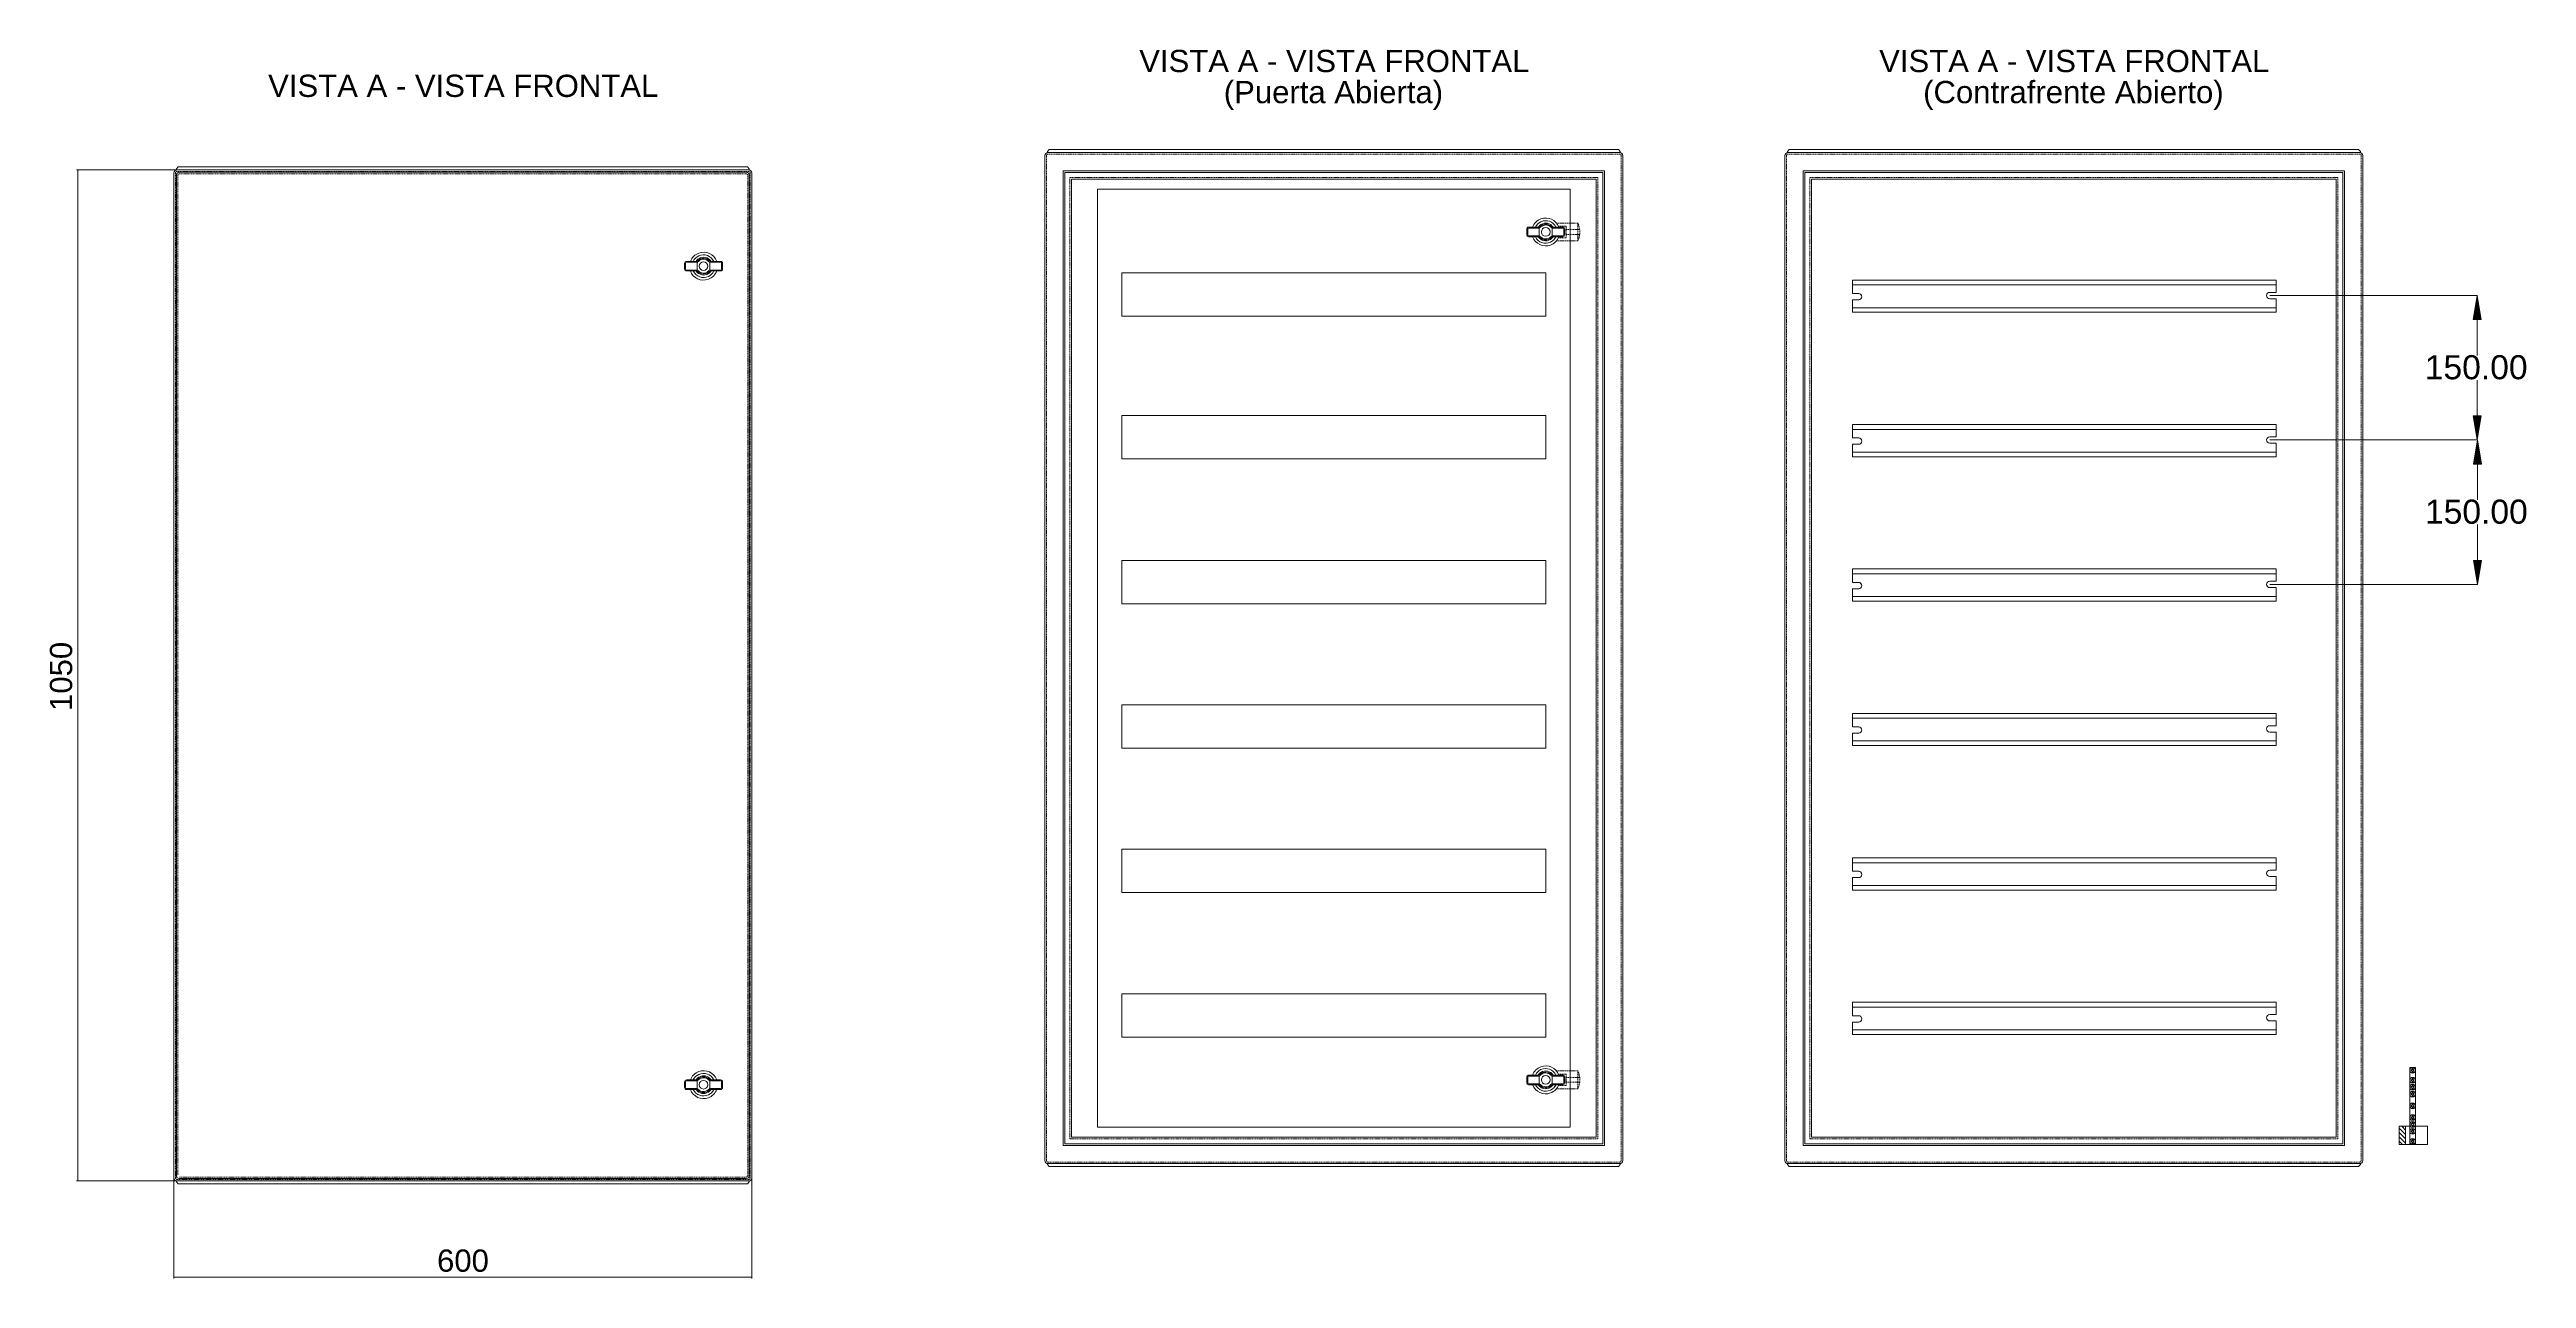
# Model space of a CAD drawing. Header units: millimetres. Extents: x -947 to 1625, y -442 to 834.
import ezdxf

# ---------------------------------------------------------------- set-up
doc = ezdxf.new("R2010")
doc.units = ezdxf.units.MM
doc.header["$MEASUREMENT"] = 0
for name, pattern in [('AI-Linetype-0', [1.78125, 1.1875, -0.59375]), ('AI-Linetype-1', [1.78125, 1.1875, -0.59375]), ('AI-Linetype-10', [1.78125, 1.1875, -0.59375]), ('AI-Linetype-11', [1.78125, 1.1875, -0.59375]), ('AI-Linetype-12', [1.78125, 1.1875, -0.59375]), ('AI-Linetype-13', [1.78125, 1.1875, -0.59375]), ('AI-Linetype-14', [1.78125, 1.1875, -0.59375]), ('AI-Linetype-15', [1.78125, 1.1875, -0.59375]), ('AI-Linetype-16', [1.78125, 1.1875, -0.59375]), ('AI-Linetype-17', [1.78125, 1.1875, -0.59375]), ('AI-Linetype-18', [1.78125, 1.1875, -0.59375]), ('AI-Linetype-19', [1.78125, 1.1875, -0.59375]), ('AI-Linetype-2', [1.78125, 1.1875, -0.59375]), ('AI-Linetype-20', [1.78125, 1.1875, -0.59375]), ('AI-Linetype-21', [1.78125, 1.1875, -0.59375]), ('AI-Linetype-22', [1.78125, 1.1875, -0.59375]), ('AI-Linetype-23', [1.78125, 1.1875, -0.59375]), ('AI-Linetype-24', [1.78125, 1.1875, -0.59375]), ('AI-Linetype-25', [1.78125, 1.1875, -0.59375]), ('AI-Linetype-26', [1.78125, 1.1875, -0.59375]), ('AI-Linetype-27', [1.78125, 1.1875, -0.59375]), ('AI-Linetype-28', [1.78125, 1.1875, -0.59375]), ('AI-Linetype-29', [1.78125, 1.1875, -0.59375]), ('AI-Linetype-3', [1.78125, 1.1875, -0.59375]), ('AI-Linetype-30', [1.78125, 1.1875, -0.59375]), ('AI-Linetype-31', [1.78125, 1.1875, -0.59375]), ('AI-Linetype-32', [1.78125, 1.1875, -0.59375]), ('AI-Linetype-33', [1.78125, 1.1875, -0.59375]), ('AI-Linetype-34', [1.78125, 1.1875, -0.59375]), ('AI-Linetype-35', [1.78125, 1.1875, -0.59375]), ('AI-Linetype-36', [1.78125, 1.1875, -0.59375]), ('AI-Linetype-37', [1.78125, 1.1875, -0.59375]), ('AI-Linetype-38', [1.78125, 1.1875, -0.59375]), ('AI-Linetype-39', [1.78125, 1.1875, -0.59375]), ('AI-Linetype-4', [1.78125, 1.1875, -0.59375]), ('AI-Linetype-40', [1.78125, 1.1875, -0.59375]), ('AI-Linetype-41', [1.78125, 1.1875, -0.59375]), ('AI-Linetype-42', [1.78125, 1.1875, -0.59375]), ('AI-Linetype-43', [1.78125, 1.1875, -0.59375]), ('AI-Linetype-44', [1.78125, 1.1875, -0.59375]), ('AI-Linetype-5', [1.78125, 1.1875, -0.59375]), ('AI-Linetype-6', [1.78125, 1.1875, -0.59375]), ('AI-Linetype-7', [1.78125, 1.1875, -0.59375]), ('AI-Linetype-8', [1.78125, 1.1875, -0.59375]), ('AI-Linetype-9', [1.78125, 1.1875, -0.59375])]:
    doc.linetypes.add(name, pattern=pattern)
doc.layers.get('0').update_dxf_attribs({"lineweight": 0})
doc.layers.add('PDF15_Geometry', color=7, linetype='Continuous', lineweight=0)

# ---------------------------------------------------------------- blocks, each defined once
blk = doc.blocks.new('Block_0')
at = {"char_height": 0.2, "attachment_point": 7}
for s, insert in [('\\C7;\\FArial|b0|i0|c1;\\H23.100000;\\W1.000000;VISTA A - VISTA FRONTAL', (184.2, 810.3)), ('\\C7;\\FArial|b0|i0|c1;\\H23.100000;\\W1.000000;(Puerta Abierta)', (272, 771.4))]:
    blk.add_mtext(s, dxfattribs=dict(at, insert=insert))
blk = doc.blocks.new('Block_1')
at = {"color": 7, "lineweight": 0}
for p, q in [((-818.2, -338.3), (-818.2, -442.1)), ((-218.2, -338.3), (-218.2, -442.1)), ((-818.2, -440.9), (-218.2, -440.9))]:
    blk.add_line(p, q, dxfattribs=at)
at = {"insert": (-545, -435.5), "char_height": 0.2, "attachment_point": 7}
blk.add_mtext('\\C7;\\FArial|b0|i0|c1;\\H23.100000;\\W1.000000;600', dxfattribs=at)
blk = doc.blocks.new('Block_2')
at = {"color": 7, "lineweight": 0}
for p, q in [((-815.7, 709.1), (-919.5, 709.1)), ((-918.2, 709.1), (-918.2, -340.9)), ((-816.4, -340.9), (-919.5, -340.9))]:
    blk.add_line(p, q, dxfattribs=at)
at = {"insert": (-923.6, 147.2), "char_height": 0.2, "attachment_point": 7, "rotation": 90}
blk.add_mtext('\\C7;\\FArial|b0|i0|c1;\\H23.100000;\\W1.000000;1050', dxfattribs=at)
blk = doc.blocks.new('Block_3')
at = {"char_height": 0.2, "attachment_point": 7}
for s, insert in [('\\C7;\\FArial|b0|i0|c1;\\H23.100000;\\W1.000000;VISTA A - VISTA FRONTAL', (952.6, 810.3)), ('\\C7;\\FArial|b0|i0|c1;\\H23.100000;\\W1.000000;(Contrafrente Abierto)', (998.3, 771.4))]:
    blk.add_mtext(s, dxfattribs=dict(at, insert=insert))
blk = doc.blocks.new('Block_4')
blk.add_lwpolyline([(1499.3, -302.9), (1499.3, -284), (1492.7, -284), (1492.7, -302.9)], close=True)
at = {"color": 7, "lineweight": 0}
for points in [[(1499.3, -292.5), (1499.3, -292.5), (1492.7, -285.9), (1492.7, -285.9)], [(1499.3, -297), (1499.3, -297), (1492.7, -290.4), (1492.7, -290.4)], [(1499.3, -301.5), (1499.3, -301.5), (1492.7, -294.9), (1492.7, -294.9)], [(1496.2, -302.9), (1496.2, -302.9), (1492.7, -299.4), (1492.7, -299.4)], [(1499.3, -288), (1499.3, -288), (1495.3, -284), (1495.3, -284)]]:
    blk.add_open_spline(points, degree=3, dxfattribs=at)
blk = doc.blocks.new('Block_5')
at = {"transparency": 33554687}
h = blk.add_hatch(color=7, dxfattribs=at)
h.dxf.hatch_style = 2
h.paths.add_polyline_path([(1569.5, 553.6), (1577.8, 553.6), (1573.7, 578.6)])
h = blk.add_hatch(color=7, dxfattribs=at)
h.dxf.hatch_style = 2
h.paths.add_polyline_path([(1569.5, 453.6), (1577.8, 453.6), (1573.7, 428.6)])
at = {"color": 7, "lineweight": 0}
for p, q in [((1358.4, 578.6), (1573.8, 578.6)), ((1573.7, 553.6), (1573.7, 516.4)), ((1573.7, 453.6), (1573.7, 490.7)), ((1358.4, 428.6), (1573.8, 428.6))]:
    blk.add_line(p, q, dxfattribs=at)
for points in [[(1569.5, 553.6), (1577.8, 553.6), (1573.7, 578.6), (1573.7, 578.6)], [(1569.5, 453.6), (1577.8, 453.6), (1573.7, 428.6), (1573.7, 428.6)]]:
    blk.add_lwpolyline(points, close=True)
at = {"insert": (1519.2, 491.3), "char_height": 0.2, "attachment_point": 7}
blk.add_mtext('\\C7;\\FArial|b0|i0|c1;\\H25.000000;\\W1.000000;150.00', dxfattribs=at)
blk = doc.blocks.new('Block_6')
at = {"transparency": 33554687}
h = blk.add_hatch(color=7, dxfattribs=at)
h.dxf.hatch_style = 2
h.paths.add_polyline_path([(1569.7, 403.6), (1578, 403.6), (1573.8, 428.6)])
h = blk.add_hatch(color=7, dxfattribs=at)
h.dxf.hatch_style = 2
h.paths.add_polyline_path([(1569.7, 303.6), (1578, 303.6), (1573.8, 278.6)])
at = {"color": 7, "lineweight": 0}
for p, q in [((1358.4, 428.6), (1574, 428.6)), ((1573.8, 403.6), (1573.8, 366.4)), ((1573.8, 303.6), (1573.8, 340.7)), ((1358.4, 278.6), (1574, 278.6))]:
    blk.add_line(p, q, dxfattribs=at)
for points in [[(1569.7, 403.6), (1578, 403.6), (1573.8, 428.6), (1573.8, 428.6)], [(1569.7, 303.6), (1578, 303.6), (1573.8, 278.6), (1573.8, 278.6)]]:
    blk.add_lwpolyline(points, close=True)
at = {"insert": (1519.4, 341.3), "char_height": 0.2, "attachment_point": 7}
blk.add_mtext('\\C7;\\FArial|b0|i0|c1;\\H25.000000;\\W1.000000;150.00', dxfattribs=at)

msp = doc.modelspace()

# ---------------------------------------------------------------- linework, layer by layer
at = {"color": 7, "lineweight": 0}
for p, q in [((86.3, 723.9), (86.3, -319.7)), ((683.1, 727.1), (89.5, 727.1)), ((686.3, -319.7), (686.3, 723.9)), ((854.8, 723.9), (854.8, -319.7)), ((1451.6, 727.1), (858, 727.1)), ((1454.8, -319.7), (1454.8, 723.9)), ((-818.2, 705.9), (-818.2, -337.7)), ((-815.7, 703.4), (-815.7, -335.2)), ((-221.4, 709.1), (-815, 709.1)), ((-223.9, 706.6), (-812.5, 706.6)), ((-220.7, -335.2), (-220.7, 703.4)), ((-218.2, -337.7), (-218.2, 705.9)), ((599.7, 640.5), (599.7, 648.8)), ((612.9, 640.5), (612.9, 648.8)), ((-274.8, 605), (-274.8, 613.3)), ((-261.7, 605), (-261.7, 613.3)), ((1505.2, -226.5), (1505.2, -225.4)), ((1505.2, -225.4), (1506, -225.4)), ((1506, -226.5), (1505.2, -226.5)), ((1506, -225.4), (1506, -223.1)), ((1506, -226.5), (1506, -228.8)), ((1507.2, -225.4), (1507.2, -223.1)), ((1507.2, -225.4), (1508, -225.4)), ((1507.2, -226.5), (1507.2, -228.8)), ((1508, -226.5), (1507.2, -226.5)), ((1508, -225.4), (1508, -226.5)), ((-274.8, -236.7), (-274.8, -245)), ((-261.7, -236.7), (-261.7, -245)), ((599.7, -240), (599.7, -231.7)), ((612.9, -240), (612.9, -231.7)), ((1505.2, -235.8), (1505.2, -236.9)), ((1506, -235.8), (1505.2, -235.8)), ((1505.2, -236.9), (1506, -236.9)), ((1505.2, -242.9), (1505.2, -244.1)), ((1506, -242.9), (1505.2, -242.9)), ((1505.2, -244.1), (1506, -244.1)), ((1505.2, -251.2), (1505.2, -250.1)), ((1505.2, -250.1), (1506, -250.1)), ((1506, -251.2), (1505.2, -251.2)), ((1506, -235.8), (1506, -233.5)), ((1506, -236.9), (1506, -239.2)), ((1506, -242.9), (1506, -240.6)), ((1506, -244.1), (1506, -246.4)), ((1506, -250.1), (1506, -247.8)), ((1506, -251.2), (1506, -253.5)), ((1507.2, -235.8), (1507.2, -233.5)), ((1508, -235.8), (1507.2, -235.8)), ((1507.2, -236.9), (1507.2, -239.2)), ((1507.2, -236.9), (1508, -236.9)), ((1507.2, -242.9), (1507.2, -240.6)), ((1508, -242.9), (1507.2, -242.9)), ((1507.2, -244.1), (1507.2, -246.4)), ((1507.2, -244.1), (1508, -244.1)), ((1507.2, -250.1), (1507.2, -247.8)), ((1507.2, -250.1), (1508, -250.1)), ((1507.2, -251.2), (1507.2, -253.5)), ((1508, -251.2), (1507.2, -251.2)), ((1508, -236.9), (1508, -235.8)), ((1508, -244.1), (1508, -242.9)), ((1508, -250.1), (1508, -251.2)), ((1505.2, -263.4), (1505.2, -262.3)), ((1505.2, -262.3), (1506, -262.3)), ((1506, -263.4), (1505.2, -263.4)), ((1505.2, -274.5), (1505.2, -275.6)), ((1506, -274.5), (1505.2, -274.5)), ((1505.2, -275.6), (1506, -275.6)), ((1505.2, -282.8), (1505.2, -281.6)), ((1505.2, -281.6), (1506, -281.6)), ((1506, -282.8), (1505.2, -282.8)), ((1506, -262.3), (1506, -260)), ((1506, -263.4), (1506, -265.7)), ((1506, -274.5), (1506, -272.2)), ((1506, -275.6), (1506, -277.9)), ((1506, -281.6), (1506, -279.3)), ((1506, -282.8), (1506, -285.1)), ((1507.2, -262.3), (1507.2, -260)), ((1507.2, -262.3), (1508, -262.3)), ((1507.2, -263.4), (1507.2, -265.7)), ((1508, -263.4), (1507.2, -263.4)), ((1507.2, -274.5), (1507.2, -272.2)), ((1508, -274.5), (1507.2, -274.5)), ((1507.2, -275.6), (1507.2, -277.9)), ((1507.2, -275.6), (1508, -275.6)), ((1507.2, -281.6), (1507.2, -279.3)), ((1507.2, -281.6), (1508, -281.6)), ((1507.2, -282.8), (1507.2, -285.1)), ((1508, -282.8), (1507.2, -282.8)), ((1508, -262.3), (1508, -263.4)), ((1508, -275.6), (1508, -274.5)), ((1508, -281.6), (1508, -282.8)), ((1505.2, -289.9), (1505.2, -288.8)), ((1505.2, -288.8), (1506, -288.8)), ((1506, -289.9), (1505.2, -289.9)), ((1505.2, -300.4), (1505.2, -299.2)), ((1505.2, -299.2), (1506, -299.2)), ((1506, -300.4), (1505.2, -300.4)), ((1506, -288.8), (1506, -286.5)), ((1506, -289.9), (1506, -292.2)), ((1506, -299.2), (1506, -296.9)), ((1506, -300.4), (1506, -302.7)), ((1507.2, -288.8), (1507.2, -286.5)), ((1507.2, -288.8), (1508, -288.8)), ((1507.2, -289.9), (1507.2, -292.2)), ((1508, -289.9), (1507.2, -289.9)), ((1507.2, -299.2), (1507.2, -296.9)), ((1507.2, -299.2), (1508, -299.2)), ((1507.2, -300.4), (1507.2, -302.7)), ((1508, -300.4), (1507.2, -300.4)), ((1508, -288.8), (1508, -289.9)), ((1508, -299.2), (1508, -300.4)), ((89.5, -322.9), (683.1, -322.9)), ((858, -322.9), (1451.6, -322.9)), ((-815, -340.9), (-221.4, -340.9)), ((-812.5, -338.4), (-223.9, -338.4))]:
    msp.add_line(p, q, dxfattribs=at)
at = {"color": 7, "linetype": 'AI-Linetype-28', "lineweight": 0}
msp.add_line((87.9, 723.9), (87.9, -319.7), dxfattribs=at)
at = {"color": 7, "linetype": 'AI-Linetype-26', "lineweight": 0}
msp.add_line((683.1, 725.5), (89.5, 725.5), dxfattribs=at)
at = {"color": 7, "linetype": 'AI-Linetype-24', "lineweight": 0}
msp.add_line((684.7, -319.7), (684.7, 723.9), dxfattribs=at)
at = {"color": 7, "linetype": 'AI-Linetype-20', "lineweight": 0}
msp.add_line((856.4, 723.9), (856.4, -319.7), dxfattribs=at)
at = {"color": 7, "linetype": 'AI-Linetype-18', "lineweight": 0}
msp.add_line((1451.6, 725.5), (858, 725.5), dxfattribs=at)
at = {"color": 7, "linetype": 'AI-Linetype-16', "lineweight": 0}
msp.add_line((1453.2, -319.7), (1453.2, 723.9), dxfattribs=at)
at = {"color": 7, "linetype": 'AI-Linetype-36', "lineweight": 0}
msp.add_line((-816.6, 705.9), (-816.6, -337.7), dxfattribs=at)
at = {"color": 7, "linetype": 'AI-Linetype-34', "lineweight": 0}
msp.add_line((-221.4, 707.5), (-815, 707.5), dxfattribs=at)
at = {"color": 7, "linetype": 'AI-Linetype-44', "lineweight": 0}
msp.add_line((-814.1, 703.4), (-814.1, -335.2), dxfattribs=at)
at = {"color": 7, "linetype": 'AI-Linetype-42', "lineweight": 0}
msp.add_line((-223.9, 705), (-812.5, 705), dxfattribs=at)
at = {"color": 7, "linetype": 'AI-Linetype-40', "lineweight": 0}
msp.add_line((-222.3, -335.2), (-222.3, 703.4), dxfattribs=at)
at = {"color": 7, "linetype": 'AI-Linetype-32', "lineweight": 0}
msp.add_line((-219.8, -337.7), (-219.8, 705.9), dxfattribs=at)
at = {"color": 7, "linetype": 'AI-Linetype-8', "lineweight": 0}
msp.add_line((617.5, 653.8), (639.7, 653.8), dxfattribs=at)
at = {"color": 7, "linetype": 'AI-Linetype-11', "lineweight": 0}
msp.add_line((627.7, 647.1), (641.6, 647.1), dxfattribs=at)
at = {"color": 7, "linetype": 'AI-Linetype-9', "lineweight": 0}
msp.add_line((617.5, 635.4), (639.7, 635.4), dxfattribs=at)
at = {"color": 7, "linetype": 'AI-Linetype-10', "lineweight": 0}
msp.add_line((627.7, 642.1), (641.6, 642.1), dxfattribs=at)
at = {"color": 7, "linetype": 'AI-Linetype-2', "lineweight": 0}
msp.add_line((617.5, -226.7), (639.7, -226.7), dxfattribs=at)
at = {"color": 7, "linetype": 'AI-Linetype-3', "lineweight": 0}
msp.add_line((617.5, -245.1), (639.7, -245.1), dxfattribs=at)
at = {"color": 7, "linetype": 'AI-Linetype-5', "lineweight": 0}
msp.add_line((627.7, -233.4), (641.6, -233.4), dxfattribs=at)
at = {"color": 7, "linetype": 'AI-Linetype-4', "lineweight": 0}
msp.add_line((627.7, -238.4), (641.6, -238.4), dxfattribs=at)
at = {"color": 7, "linetype": 'AI-Linetype-22', "lineweight": 0}
msp.add_line((89.5, -321.3), (683.1, -321.3), dxfattribs=at)
at = {"color": 7, "linetype": 'AI-Linetype-14', "lineweight": 0}
msp.add_line((858, -321.3), (1451.6, -321.3), dxfattribs=at)
at = {"color": 7, "linetype": 'AI-Linetype-30', "lineweight": 0}
msp.add_line((-815, -339.3), (-221.4, -339.3), dxfattribs=at)
at = {"color": 7, "linetype": 'AI-Linetype-38', "lineweight": 0}
msp.add_line((-812.5, -336.8), (-223.9, -336.8), dxfattribs=at)
at = {"color": 7, "lineweight": 0}
for points in [[(681.8, 730.1), (90.8, 730.1), (88.8, 728.1), (88.8, 727.1), (683.8, 727.1), (683.8, 728.1)], [(1450.3, 730.1), (859.3, 730.1), (857.3, 728.1), (857.3, 727.1), (1452.3, 727.1), (1452.3, 728.1)], [(-222.7, 712.1), (-813.7, 712.1), (-815.7, 710.1), (-815.7, 709.1), (-220.7, 709.1), (-220.7, 710.1)], [(105.3, -303.9), (667.3, -303.9), (667.3, 708.1), (105.3, 708.1)], [(106.9, -302.3), (665.7, -302.3), (665.7, 706.5), (106.9, 706.5)], [(113.8, -295.4), (658.8, -295.4), (658.8, 699.6), (113.8, 699.6)], [(873.8, -303.9), (1435.8, -303.9), (1435.8, 708.1), (873.8, 708.1)], [(875.4, -302.3), (1434.2, -302.3), (1434.2, 706.5), (875.4, 706.5)], [(882.3, -295.4), (1427.3, -295.4), (1427.3, 699.6), (882.3, 699.6)], [(140.8, 689.1), (631.8, 689.1), (631.8, -284.9), (140.8, -284.9)], [(166.3, 602.1), (606.3, 602.1), (606.3, 557.1), (166.3, 557.1)], [(166.3, 454.1), (606.3, 454.1), (606.3, 409.1), (166.3, 409.1)], [(166.3, 303.6), (606.3, 303.6), (606.3, 258.6), (166.3, 258.6)], [(166.3, 153.6), (606.3, 153.6), (606.3, 108.6), (166.3, 108.6)], [(166.3, 3.6), (606.3, 3.6), (606.3, -41.4), (166.3, -41.4)], [(166.3, -146.4), (606.3, -146.4), (606.3, -191.4), (166.3, -191.4)], [(1503.6, -302.9), (1503.6, -222.9), (1509.6, -222.9), (1509.6, -302.9)], [(1492.7, -302.9), (1492.7, -284), (1499.3, -284), (1499.3, -302.9)], [(681.8, -325.9), (90.8, -325.9), (88.8, -323.9), (88.8, -322.9), (683.8, -322.9), (683.8, -323.9)], [(1450.3, -325.9), (859.3, -325.9), (857.3, -323.9), (857.3, -322.9), (1452.3, -322.9), (1452.3, -323.9)], [(-222.7, -343.9), (-813.7, -343.9), (-815.7, -341.9), (-815.7, -340.9), (-220.7, -340.9), (-220.7, -341.9)]]:
    msp.add_lwpolyline(points, close=True, dxfattribs=at)
at = {"color": 7, "linetype": 'AI-Linetype-0', "lineweight": 0}
msp.add_lwpolyline([(112.2, -297), (660.4, -297), (660.4, 701.2), (112.2, 701.2)], close=True, dxfattribs=at)
at = {"color": 7, "linetype": 'AI-Linetype-1', "lineweight": 0}
msp.add_lwpolyline([(880.7, -297), (1428.9, -297), (1428.9, 701.2), (880.7, 701.2)], close=True, dxfattribs=at)
at = {"color": 7, "linetype": 'AI-Linetype-13', "lineweight": 0}
msp.add_lwpolyline([(619.5, 650.6), (627.7, 650.6), (627.7, 638.6), (619.5, 638.6)], dxfattribs=at)
at = {"color": 7, "linetype": 'AI-Linetype-7', "lineweight": 0}
msp.add_lwpolyline([(619.5, -229.9), (627.7, -229.9), (627.7, -241.9), (619.5, -241.9)], dxfattribs=at)
at = {"color": 7, "lineweight": 0}
msp.add_lwpolyline([(1509.6, -284), (1522.2, -284), (1522.2, -302.9), (1492.7, -302.9), (1492.7, -284), (1503.6, -284)], dxfattribs=at)
for centre, radius in [((606.3, 644.6), 4.5), ((-268.2, 609.1), 4.5), ((606.3, -235.9), 4.5), ((1506.6, -226), 2.93), ((-268.2, -240.9), 4.5), ((1506.6, -236.3), 2.93), ((1506.6, -243.5), 2.93), ((1506.6, -250.7), 2.93), ((1506.6, -262.9), 2.93), ((1506.6, -275), 2.93), ((1506.6, -282.2), 2.93), ((1506.6, -289.4), 2.93), ((1506.6, -299.8), 2.93)]:
    msp.add_circle(centre, radius, dxfattribs=at)
for points in [[(89.5, 727.1), (87.7, 727.1), (86.3, 725.7), (86.3, 723.9)], [(686.3, 723.9), (686.3, 725.7), (684.9, 727.1), (683.1, 727.1)], [(858, 727.1), (856.2, 727.1), (854.8, 725.7), (854.8, 723.9)], [(1454.8, 723.9), (1454.8, 725.7), (1453.3, 727.1), (1451.6, 727.1)], [(-815, 709.1), (-816.8, 709.1), (-818.2, 707.7), (-818.2, 705.9)], [(-812.5, 706.6), (-814.3, 706.6), (-815.7, 705.2), (-815.7, 703.4)], [(-220.7, 703.4), (-220.7, 705.2), (-222.2, 706.6), (-223.9, 706.6)], [(-218.2, 705.9), (-218.2, 707.7), (-219.7, 709.1), (-221.4, 709.1)], [(86.3, -319.7), (86.3, -321.5), (87.7, -322.9), (89.5, -322.9)], [(683.1, -322.9), (684.9, -322.9), (686.3, -321.5), (686.3, -319.7)], [(854.8, -319.7), (854.8, -321.5), (856.2, -322.9), (858, -322.9)], [(1451.6, -322.9), (1453.3, -322.9), (1454.8, -321.5), (1454.8, -319.7)], [(-818.2, -337.7), (-818.2, -339.5), (-816.8, -340.9), (-815, -340.9)], [(-815.7, -335.2), (-815.7, -337), (-814.3, -338.4), (-812.5, -338.4)], [(-223.9, -338.4), (-222.2, -338.4), (-220.7, -337), (-220.7, -335.2)], [(-221.4, -340.9), (-219.7, -340.9), (-218.2, -339.5), (-218.2, -337.7)]]:
    msp.add_open_spline(points, degree=3, dxfattribs=at)
at = {"color": 7, "linetype": 'AI-Linetype-27', "lineweight": 0}
msp.add_open_spline([(89.5, 725.5), (88.6, 725.5), (87.9, 724.8), (87.9, 723.9)], degree=3, dxfattribs=at)
at = {"color": 7, "linetype": 'AI-Linetype-25', "lineweight": 0}
msp.add_open_spline([(684.7, 723.9), (684.7, 724.8), (684, 725.5), (683.1, 725.5)], degree=3, dxfattribs=at)
at = {"color": 7, "linetype": 'AI-Linetype-19', "lineweight": 0}
msp.add_open_spline([(858, 725.5), (857.1, 725.5), (856.4, 724.8), (856.4, 723.9)], degree=3, dxfattribs=at)
at = {"color": 7, "linetype": 'AI-Linetype-17', "lineweight": 0}
msp.add_open_spline([(1453.2, 723.9), (1453.2, 724.8), (1452.4, 725.5), (1451.6, 725.5)], degree=3, dxfattribs=at)
at = {"color": 7, "linetype": 'AI-Linetype-35', "lineweight": 0}
msp.add_open_spline([(-815, 707.5), (-815.9, 707.5), (-816.6, 706.8), (-816.6, 705.9)], degree=3, dxfattribs=at)
at = {"color": 7, "linetype": 'AI-Linetype-43', "lineweight": 0}
msp.add_open_spline([(-812.5, 705), (-813.4, 705), (-814.1, 704.3), (-814.1, 703.4)], degree=3, dxfattribs=at)
at = {"color": 7, "linetype": 'AI-Linetype-41', "lineweight": 0}
msp.add_open_spline([(-222.3, 703.4), (-222.3, 704.3), (-223.1, 705), (-223.9, 705)], degree=3, dxfattribs=at)
at = {"color": 7, "linetype": 'AI-Linetype-33', "lineweight": 0}
msp.add_open_spline([(-219.8, 705.9), (-219.8, 706.8), (-220.6, 707.5), (-221.4, 707.5)], degree=3, dxfattribs=at)
at = {"color": 7, "lineweight": 0}
for points, knots in [([(626.1, 647.6), (626.1, 648.7), (625.2, 649.6), (624.1, 649.6), (624.1, 649.6), (613.8, 649.6), (613.8, 649.6), (613.2, 649.6), (612.7, 649.8), (612.3, 650.2), (609.2, 653.6), (604, 653.7), (600.7, 650.6), (600.5, 650.5), (600.4, 650.4), (600.3, 650.2), (599.9, 649.8), (599.4, 649.6), (598.8, 649.6), (598.8, 649.6), (588.6, 649.6), (588.6, 649.6), (587.5, 649.6), (586.6, 648.7), (586.6, 647.6), (586.6, 647.6), (586.6, 641.6), (586.6, 641.6)], [0, 0, 0, 0, 1, 1, 1, 2, 2, 2, 3, 3, 3, 4, 4, 4, 5, 5, 5, 6, 6, 6, 7, 7, 7, 8, 8, 8, 9, 9, 9, 9]), ([(586.6, 641.6), (586.6, 640.5), (587.5, 639.6), (588.6, 639.6), (588.6, 639.6), (598.8, 639.6), (598.8, 639.6), (599.4, 639.6), (599.9, 639.4), (600.3, 639), (603.4, 635.6), (608.6, 635.5), (611.9, 638.6), (612.1, 638.7), (612.2, 638.8), (612.3, 639), (612.7, 639.4), (613.2, 639.6), (613.8, 639.6), (613.8, 639.6), (624.1, 639.6), (624.1, 639.6), (625.2, 639.6), (626.1, 640.5), (626.1, 641.6), (626.1, 641.6), (626.1, 647.6), (626.1, 647.6)], [0, 0, 0, 0, 1, 1, 1, 2, 2, 2, 3, 3, 3, 4, 4, 4, 5, 5, 5, 6, 6, 6, 7, 7, 7, 8, 8, 8, 9, 9, 9, 9]), ([(625.1, 641.6), (625.1, 641.1), (624.6, 640.6), (624.1, 640.6), (624.1, 640.6), (613.8, 640.6), (613.8, 640.6), (613, 640.6), (612.2, 640.3), (611.6, 639.7), (611.5, 639.5), (611.4, 639.4), (611.3, 639.3), (608.3, 636.6), (603.7, 636.7), (601, 639.7), (600.4, 640.3), (599.7, 640.6), (598.8, 640.6), (598.8, 640.6), (588.6, 640.6), (588.6, 640.6), (588, 640.6), (587.6, 641.1), (587.6, 641.6), (587.6, 641.6), (587.6, 647.6), (587.6, 647.6), (587.6, 648.2), (588, 648.6), (588.6, 648.6), (588.6, 648.6), (598.8, 648.6), (598.8, 648.6), (599.7, 648.6), (600.4, 648.9), (601, 649.6), (601.1, 649.7), (601.2, 649.8), (601.4, 649.9), (604.3, 652.6), (608.9, 652.5), (611.6, 649.6), (612.2, 648.9), (613, 648.6), (613.8, 648.6), (613.8, 648.6), (624.1, 648.6), (624.1, 648.6), (624.6, 648.6), (625.1, 648.2), (625.1, 647.6), (625.1, 647.6), (625.1, 641.6), (625.1, 641.6)], [0, 0, 0, 0, 1, 1, 1, 2, 2, 2, 3, 3, 3, 4, 4, 4, 5, 5, 5, 6, 6, 6, 7, 7, 7, 8, 8, 8, 9, 9, 9, 10, 10, 10, 11, 11, 11, 12, 12, 12, 13, 13, 13, 14, 14, 14, 15, 15, 15, 16, 16, 16, 17, 17, 17, 18, 18, 18, 18]), ([(619.9, 649.6), (617.2, 657.1), (608.8, 661), (601.3, 658.2), (597.3, 656.7), (594.2, 653.6), (592.7, 649.6)], [0, 0, 0, 0, 1, 1, 1, 2, 2, 2, 2]), ([(616.9, 649.6), (614.2, 655.5), (607.2, 658), (601.3, 655.2), (598.8, 654.1), (596.8, 652.1), (595.7, 649.6)], [0, 0, 0, 0, 1, 1, 1, 2, 2, 2, 2]), ([(614, 649.6), (611.3, 653.9), (605.6, 655.1), (601.3, 652.3), (600.2, 651.6), (599.3, 650.7), (598.6, 649.6)], [0, 0, 0, 0, 1, 1, 1, 2, 2, 2, 2]), ([(-248.5, 612.1), (-248.5, 613.2), (-249.4, 614.1), (-250.5, 614.1), (-250.5, 614.1), (-260.8, 614.1), (-260.8, 614.1), (-261.3, 614.1), (-261.8, 614.3), (-262.2, 614.7), (-265.3, 618.1), (-270.6, 618.2), (-273.9, 615.1), (-274, 615), (-274.1, 614.9), (-274.3, 614.7), (-274.7, 614.3), (-275.2, 614.1), (-275.7, 614.1), (-275.7, 614.1), (-286, 614.1), (-286, 614.1), (-287.1, 614.1), (-288, 613.2), (-288, 612.1), (-288, 612.1), (-288, 606.1), (-288, 606.1)], [0, 0, 0, 0, 1, 1, 1, 2, 2, 2, 3, 3, 3, 4, 4, 4, 5, 5, 5, 6, 6, 6, 7, 7, 7, 8, 8, 8, 9, 9, 9, 9]), ([(-254.6, 614.1), (-257.4, 621.6), (-265.7, 625.5), (-273.2, 622.7), (-277.2, 621.2), (-280.4, 618.1), (-281.9, 614.1)], [0, 0, 0, 0, 1, 1, 1, 2, 2, 2, 2]), ([(-257.6, 614.1), (-260.4, 620), (-267.4, 622.5), (-273.2, 619.7), (-275.7, 618.6), (-277.7, 616.6), (-278.9, 614.1)], [0, 0, 0, 0, 1, 1, 1, 2, 2, 2, 2]), ([(-260.5, 614.1), (-263.3, 618.4), (-269, 619.6), (-273.2, 616.8), (-274.3, 616.1), (-275.3, 615.2), (-276, 614.1)], [0, 0, 0, 0, 1, 1, 1, 2, 2, 2, 2]), ([(592.7, 639.6), (595.5, 632.1), (603.8, 628.2), (611.3, 631), (615.3, 632.5), (618.5, 635.6), (619.9, 639.6)], [0, 0, 0, 0, 1, 1, 1, 2, 2, 2, 2]), ([(595.7, 639.6), (598.4, 633.7), (605.4, 631.2), (611.3, 634), (613.8, 635.1), (615.8, 637.1), (616.9, 639.6)], [0, 0, 0, 0, 1, 1, 1, 2, 2, 2, 2]), ([(598.6, 639.6), (601.3, 635.3), (607, 634.1), (611.3, 636.9), (612.4, 637.6), (613.3, 638.5), (614, 639.6)], [0, 0, 0, 0, 1, 1, 1, 2, 2, 2, 2]), ([(-288, 606.1), (-288, 605), (-287.1, 604.1), (-286, 604.1), (-286, 604.1), (-275.7, 604.1), (-275.7, 604.1), (-275.2, 604.1), (-274.7, 603.9), (-274.3, 603.5), (-271.2, 600.1), (-265.9, 600), (-262.6, 603.1), (-262.5, 603.2), (-262.3, 603.3), (-262.2, 603.5), (-261.8, 603.9), (-261.3, 604.1), (-260.8, 604.1), (-260.8, 604.1), (-250.5, 604.1), (-250.5, 604.1), (-249.4, 604.1), (-248.5, 605), (-248.5, 606.1), (-248.5, 606.1), (-248.5, 612.1), (-248.5, 612.1)], [0, 0, 0, 0, 1, 1, 1, 2, 2, 2, 3, 3, 3, 4, 4, 4, 5, 5, 5, 6, 6, 6, 7, 7, 7, 8, 8, 8, 9, 9, 9, 9]), ([(-249.5, 606.1), (-249.5, 605.6), (-249.9, 605.1), (-250.5, 605.1), (-250.5, 605.1), (-260.8, 605.1), (-260.8, 605.1), (-261.6, 605.1), (-262.4, 604.8), (-263, 604.2), (-263.1, 604), (-263.2, 603.9), (-263.3, 603.8), (-266.2, 601.1), (-270.8, 601.2), (-273.5, 604.2), (-274.1, 604.8), (-274.9, 605.1), (-275.7, 605.1), (-275.7, 605.1), (-286, 605.1), (-286, 605.1), (-286.5, 605.1), (-287, 605.6), (-287, 606.1), (-287, 606.1), (-287, 612.1), (-287, 612.1), (-287, 612.7), (-286.5, 613.1), (-286, 613.1), (-286, 613.1), (-275.7, 613.1), (-275.7, 613.1), (-274.9, 613.1), (-274.1, 613.4), (-273.5, 614.1), (-273.4, 614.2), (-273.3, 614.3), (-273.2, 614.4), (-270.3, 617.1), (-265.7, 617), (-263, 614.1), (-262.4, 613.4), (-261.6, 613.1), (-260.8, 613.1), (-260.8, 613.1), (-250.5, 613.1), (-250.5, 613.1), (-249.9, 613.1), (-249.5, 612.7), (-249.5, 612.1), (-249.5, 612.1), (-249.5, 606.1), (-249.5, 606.1)], [0, 0, 0, 0, 1, 1, 1, 2, 2, 2, 3, 3, 3, 4, 4, 4, 5, 5, 5, 6, 6, 6, 7, 7, 7, 8, 8, 8, 9, 9, 9, 10, 10, 10, 11, 11, 11, 12, 12, 12, 13, 13, 13, 14, 14, 14, 15, 15, 15, 16, 16, 16, 17, 17, 17, 18, 18, 18, 18]), ([(-281.9, 604.1), (-279.1, 596.6), (-270.8, 592.7), (-263.2, 595.5), (-259.3, 597), (-256.1, 600.1), (-254.6, 604.1)], [0, 0, 0, 0, 1, 1, 1, 2, 2, 2, 2]), ([(-278.9, 604.1), (-276.1, 598.2), (-269.1, 595.7), (-263.2, 598.5), (-260.8, 599.6), (-258.8, 601.6), (-257.6, 604.1)], [0, 0, 0, 0, 1, 1, 1, 2, 2, 2, 2]), ([(-276, 604.1), (-273.2, 599.8), (-267.5, 598.6), (-263.2, 601.4), (-262.2, 602.1), (-261.2, 603), (-260.5, 604.1)], [0, 0, 0, 0, 1, 1, 1, 2, 2, 2, 2]), ([(-254.6, -235.9), (-257.4, -228.4), (-265.7, -224.5), (-273.2, -227.3), (-277.2, -228.8), (-280.4, -231.9), (-281.9, -235.9)], [0, 0, 0, 0, 1, 1, 1, 2, 2, 2, 2]), ([(-257.6, -235.9), (-260.4, -230), (-267.4, -227.5), (-273.3, -230.3), (-275.7, -231.4), (-277.7, -233.4), (-278.9, -235.9)], [0, 0, 0, 0, 1, 1, 1, 2, 2, 2, 2]), ([(-260.5, -235.9), (-263.3, -231.6), (-269, -230.4), (-273.2, -233.2), (-274.3, -233.9), (-275.3, -234.8), (-276, -235.9)], [0, 0, 0, 0, 1, 1, 1, 2, 2, 2, 2]), ([(626.1, -232.9), (626.1, -231.8), (625.2, -230.9), (624.1, -230.9), (624.1, -230.9), (613.8, -230.9), (613.8, -230.9), (613.2, -230.9), (612.7, -230.7), (612.3, -230.3), (609.2, -226.9), (604, -226.8), (600.7, -229.9), (600.5, -230), (600.4, -230.1), (600.3, -230.3), (599.9, -230.7), (599.4, -230.9), (598.8, -230.9), (598.8, -230.9), (588.6, -230.9), (588.6, -230.9), (587.5, -230.9), (586.6, -231.8), (586.6, -232.9), (586.6, -232.9), (586.6, -238.9), (586.6, -238.9)], [0, 0, 0, 0, 1, 1, 1, 2, 2, 2, 3, 3, 3, 4, 4, 4, 5, 5, 5, 6, 6, 6, 7, 7, 7, 8, 8, 8, 9, 9, 9, 9]), ([(625.1, -238.9), (625.1, -239.4), (624.6, -239.9), (624.1, -239.9), (624.1, -239.9), (613.8, -239.9), (613.8, -239.9), (613, -239.9), (612.2, -240.2), (611.6, -240.8), (611.5, -241), (611.4, -241.1), (611.3, -241.2), (608.3, -243.9), (603.7, -243.8), (601, -240.8), (600.4, -240.2), (599.7, -239.9), (598.8, -239.9), (598.8, -239.9), (588.6, -239.9), (588.6, -239.9), (588, -239.9), (587.6, -239.4), (587.6, -238.9), (587.6, -238.9), (587.6, -232.9), (587.6, -232.9), (587.6, -232.3), (588, -231.9), (588.6, -231.9), (588.6, -231.9), (598.8, -231.9), (598.8, -231.9), (599.7, -231.9), (600.4, -231.6), (601, -230.9), (601.1, -230.8), (601.2, -230.7), (601.4, -230.6), (604.3, -227.9), (608.9, -228), (611.6, -230.9), (612.2, -231.6), (613, -231.9), (613.8, -231.9), (613.8, -231.9), (624.1, -231.9), (624.1, -231.9), (624.6, -231.9), (625.1, -232.3), (625.1, -232.9), (625.1, -232.9), (625.1, -238.9), (625.1, -238.9)], [0, 0, 0, 0, 1, 1, 1, 2, 2, 2, 3, 3, 3, 4, 4, 4, 5, 5, 5, 6, 6, 6, 7, 7, 7, 8, 8, 8, 9, 9, 9, 10, 10, 10, 11, 11, 11, 12, 12, 12, 13, 13, 13, 14, 14, 14, 15, 15, 15, 16, 16, 16, 17, 17, 17, 18, 18, 18, 18]), ([(619.9, -230.9), (617.2, -223.4), (608.8, -219.5), (601.3, -222.3), (597.3, -223.8), (594.2, -226.9), (592.7, -230.9)], [0, 0, 0, 0, 1, 1, 1, 2, 2, 2, 2]), ([(616.9, -230.9), (614.2, -225), (607.2, -222.5), (601.3, -225.3), (598.8, -226.4), (596.8, -228.4), (595.7, -230.9)], [0, 0, 0, 0, 1, 1, 1, 2, 2, 2, 2]), ([(614, -230.9), (611.3, -226.6), (605.6, -225.4), (601.3, -228.2), (600.2, -228.9), (599.3, -229.8), (598.6, -230.9)], [0, 0, 0, 0, 1, 1, 1, 2, 2, 2, 2]), ([(-288, -237.9), (-288, -236.8), (-287.1, -235.9), (-286, -235.9), (-286, -235.9), (-275.7, -235.9), (-275.7, -235.9), (-275.2, -235.9), (-274.7, -235.7), (-274.3, -235.3), (-274.1, -235.1), (-274, -235), (-273.9, -234.9), (-270.6, -231.8), (-265.3, -231.9), (-262.2, -235.3), (-261.8, -235.7), (-261.3, -235.9), (-260.8, -235.9), (-260.8, -235.9), (-250.5, -235.9), (-250.5, -235.9), (-249.4, -235.9), (-248.5, -236.8), (-248.5, -237.9), (-248.5, -237.9), (-248.5, -243.9), (-248.5, -243.9)], [0, 0, 0, 0, 1, 1, 1, 2, 2, 2, 3, 3, 3, 4, 4, 4, 5, 5, 5, 6, 6, 6, 7, 7, 7, 8, 8, 8, 9, 9, 9, 9]), ([(-248.5, -243.9), (-248.5, -245), (-249.4, -245.9), (-250.5, -245.9), (-250.5, -245.9), (-260.8, -245.9), (-260.8, -245.9), (-261.3, -245.9), (-261.8, -246.1), (-262.2, -246.5), (-262.3, -246.7), (-262.5, -246.8), (-262.6, -246.9), (-265.9, -250), (-271.2, -249.9), (-274.3, -246.5), (-274.7, -246.1), (-275.2, -245.9), (-275.7, -245.9), (-275.7, -245.9), (-286, -245.9), (-286, -245.9), (-287.1, -245.9), (-288, -245), (-288, -243.9), (-288, -243.9), (-288, -237.9), (-288, -237.9)], [0, 0, 0, 0, 1, 1, 1, 2, 2, 2, 3, 3, 3, 4, 4, 4, 5, 5, 5, 6, 6, 6, 7, 7, 7, 8, 8, 8, 9, 9, 9, 9]), ([(-249.5, -237.9), (-249.5, -237.3), (-249.9, -236.9), (-250.5, -236.9), (-250.5, -236.9), (-260.8, -236.9), (-260.8, -236.9), (-261.6, -236.9), (-262.4, -236.6), (-263, -235.9), (-265.7, -233), (-270.3, -232.9), (-273.2, -235.6), (-273.3, -235.7), (-273.4, -235.8), (-273.5, -235.9), (-274.1, -236.6), (-274.9, -236.9), (-275.7, -236.9), (-275.7, -236.9), (-286, -236.9), (-286, -236.9), (-286.5, -236.9), (-287, -237.3), (-287, -237.9), (-287, -237.9), (-287, -243.9), (-287, -243.9), (-287, -244.4), (-286.5, -244.9), (-286, -244.9), (-286, -244.9), (-275.7, -244.9), (-275.7, -244.9), (-274.9, -244.9), (-274.1, -245.2), (-273.5, -245.8), (-270.8, -248.8), (-266.2, -248.9), (-263.3, -246.2), (-263.2, -246.1), (-263.1, -246), (-263, -245.8), (-262.4, -245.2), (-261.6, -244.9), (-260.8, -244.9), (-260.8, -244.9), (-250.5, -244.9), (-250.5, -244.9), (-249.9, -244.9), (-249.5, -244.4), (-249.5, -243.9), (-249.5, -243.9), (-249.5, -237.9), (-249.5, -237.9)], [0, 0, 0, 0, 1, 1, 1, 2, 2, 2, 3, 3, 3, 4, 4, 4, 5, 5, 5, 6, 6, 6, 7, 7, 7, 8, 8, 8, 9, 9, 9, 10, 10, 10, 11, 11, 11, 12, 12, 12, 13, 13, 13, 14, 14, 14, 15, 15, 15, 16, 16, 16, 17, 17, 17, 18, 18, 18, 18]), ([(-281.9, -245.9), (-279.1, -253.4), (-270.8, -257.3), (-263.2, -254.5), (-259.3, -253), (-256.1, -249.9), (-254.6, -245.9)], [0, 0, 0, 0, 1, 1, 1, 2, 2, 2, 2]), ([(-278.9, -245.9), (-276.1, -251.8), (-269.1, -254.3), (-263.2, -251.5), (-260.8, -250.4), (-258.8, -248.4), (-257.6, -245.9)], [0, 0, 0, 0, 1, 1, 1, 2, 2, 2, 2]), ([(-276, -245.9), (-273.2, -250.2), (-267.5, -251.4), (-263.2, -248.6), (-262.2, -247.9), (-261.2, -247), (-260.5, -245.9)], [0, 0, 0, 0, 1, 1, 1, 2, 2, 2, 2]), ([(586.6, -238.9), (586.6, -240), (587.5, -240.9), (588.6, -240.9), (588.6, -240.9), (598.8, -240.9), (598.8, -240.9), (599.4, -240.9), (599.9, -241.1), (600.3, -241.5), (603.4, -244.9), (608.6, -245), (611.9, -241.9), (612.1, -241.8), (612.2, -241.7), (612.3, -241.5), (612.7, -241.1), (613.2, -240.9), (613.8, -240.9), (613.8, -240.9), (624.1, -240.9), (624.1, -240.9), (625.2, -240.9), (626.1, -240), (626.1, -238.9), (626.1, -238.9), (626.1, -232.9), (626.1, -232.9)], [0, 0, 0, 0, 1, 1, 1, 2, 2, 2, 3, 3, 3, 4, 4, 4, 5, 5, 5, 6, 6, 6, 7, 7, 7, 8, 8, 8, 9, 9, 9, 9]), ([(592.7, -240.9), (595.5, -248.4), (603.8, -252.3), (611.3, -249.5), (615.3, -248), (618.5, -244.9), (619.9, -240.9)], [0, 0, 0, 0, 1, 1, 1, 2, 2, 2, 2]), ([(595.7, -240.9), (598.4, -246.8), (605.4, -249.3), (611.3, -246.5), (613.8, -245.4), (615.8, -243.4), (616.9, -240.9)], [0, 0, 0, 0, 1, 1, 1, 2, 2, 2, 2]), ([(598.6, -240.9), (601.3, -245.2), (607, -246.4), (611.3, -243.6), (612.4, -242.9), (613.3, -242), (614, -240.9)], [0, 0, 0, 0, 1, 1, 1, 2, 2, 2, 2])]:
    msp.add_open_spline(points, degree=3, knots=knots, dxfattribs=at)
at = {"color": 7, "linetype": 'AI-Linetype-12', "lineweight": 0}
msp.add_open_spline([(639.7, 635.4), (642.4, 641.2), (642.4, 648), (639.7, 653.8), (639.7, 653.8), (639.7, 635.4), (639.7, 635.4)], degree=3, knots=[0, 0, 0, 0, 1, 1, 1, 2, 2, 2, 2], dxfattribs=at)
at = {"color": 7, "linetype": 'AI-Linetype-6', "lineweight": 0}
msp.add_open_spline([(639.7, -245.1), (642.4, -239.3), (642.4, -232.5), (639.7, -226.7), (639.7, -226.7), (639.7, -245.1), (639.7, -245.1)], degree=3, knots=[0, 0, 0, 0, 1, 1, 1, 2, 2, 2, 2], dxfattribs=at)
at = {"color": 7, "linetype": 'AI-Linetype-29', "lineweight": 0}
msp.add_open_spline([(87.9, -319.7), (87.9, -320.6), (88.6, -321.3), (89.5, -321.3)], degree=3, dxfattribs=at)
at = {"color": 7, "linetype": 'AI-Linetype-23', "lineweight": 0}
msp.add_open_spline([(683.1, -321.3), (684, -321.3), (684.7, -320.6), (684.7, -319.7)], degree=3, dxfattribs=at)
at = {"color": 7, "linetype": 'AI-Linetype-21', "lineweight": 0}
msp.add_open_spline([(856.4, -319.7), (856.4, -320.6), (857.1, -321.3), (858, -321.3)], degree=3, dxfattribs=at)
at = {"color": 7, "linetype": 'AI-Linetype-15', "lineweight": 0}
msp.add_open_spline([(1451.6, -321.3), (1452.4, -321.3), (1453.2, -320.6), (1453.2, -319.7)], degree=3, dxfattribs=at)
at = {"color": 7, "linetype": 'AI-Linetype-37', "lineweight": 0}
msp.add_open_spline([(-816.6, -337.7), (-816.6, -338.6), (-815.9, -339.3), (-815, -339.3)], degree=3, dxfattribs=at)
at = {"color": 7, "linetype": 'AI-Linetype-39', "lineweight": 0}
msp.add_open_spline([(-223.9, -336.8), (-223.1, -336.8), (-222.3, -336.1), (-222.3, -335.2)], degree=3, dxfattribs=at)
at = {"color": 7, "linetype": 'AI-Linetype-31', "lineweight": 0}
msp.add_open_spline([(-221.4, -339.3), (-220.6, -339.3), (-219.8, -338.6), (-219.8, -337.7)], degree=3, dxfattribs=at)
at = {"layer": 'PDF15_Geometry', "color": 7, "lineweight": 5}
for p, q in [((1364.8, 594.7), (924.8, 594.7)), ((1364.8, 581.9), (1364.8, 594.7)), ((924.8, 589.6), (1364.8, 589.6)), ((1364.8, 566), (924.8, 566)), ((1358.2, 581.9), (1364.8, 581.9)), ((1364.8, 575.3), (1358.2, 575.3)), ((1364.8, 589.6), (1364.8, 581.9)), ((1364.8, 575.3), (1364.8, 566)), ((1364.8, 561.2), (1364.8, 571.6)), ((924.8, 561.2), (1364.8, 561.2)), ((1364.8, 444.7), (924.8, 444.7)), ((924.8, 439.6), (1364.8, 439.6)), ((1364.8, 431.9), (1364.8, 444.7)), ((1364.8, 439.6), (1364.8, 431.9)), ((1364.8, 416), (924.8, 416)), ((1358.2, 431.9), (1364.8, 431.9)), ((1364.8, 425.3), (1358.2, 425.3)), ((1364.8, 425.3), (1364.8, 416)), ((1364.8, 411.2), (1364.8, 421.6)), ((924.8, 411.2), (1364.8, 411.2)), ((1364.8, 294.7), (924.8, 294.7)), ((924.8, 289.6), (1364.8, 289.6)), ((1364.8, 281.9), (1364.8, 294.7)), ((1364.8, 289.6), (1364.8, 281.9)), ((1364.8, 266), (924.8, 266)), ((924.8, 261.2), (1364.8, 261.2)), ((1358.2, 281.9), (1364.8, 281.9)), ((1364.8, 275.3), (1358.2, 275.3)), ((1364.8, 275.3), (1364.8, 266)), ((1364.8, 261.2), (1364.8, 271.6)), ((1364.8, 144.7), (924.8, 144.7)), ((924.8, 139.6), (1364.8, 139.6)), ((1358.2, 131.9), (1364.8, 131.9)), ((1364.8, 131.9), (1364.8, 144.7)), ((1364.8, 139.6), (1364.8, 131.9)), ((1364.8, 116), (924.8, 116)), ((924.8, 111.2), (1364.8, 111.2)), ((1364.8, 125.3), (1358.2, 125.3)), ((1364.8, 125.3), (1364.8, 116)), ((1364.8, 111.2), (1364.8, 121.6)), ((1364.8, -5.3), (924.8, -5.3)), ((924.8, -10.4), (1364.8, -10.4)), ((1358.2, -18.1), (1364.8, -18.1)), ((1364.8, -24.7), (1358.2, -24.7)), ((1364.8, -18.1), (1364.8, -5.3)), ((1364.8, -10.4), (1364.8, -18.1)), ((1364.8, -24.7), (1364.8, -34)), ((1364.8, -34), (924.8, -34)), ((924.8, -38.8), (1364.8, -38.8)), ((1364.8, -38.8), (1364.8, -28.4)), ((1364.8, -155.3), (924.8, -155.3)), ((924.8, -160.4), (1364.8, -160.4)), ((1358.2, -168.1), (1364.8, -168.1)), ((1364.8, -174.7), (1358.2, -174.7)), ((1364.8, -168.1), (1364.8, -155.3)), ((1364.8, -160.4), (1364.8, -168.1)), ((1364.8, -174.7), (1364.8, -184)), ((1364.8, -188.8), (1364.8, -178.4)), ((1364.8, -184), (924.8, -184)), ((924.8, -188.8), (1364.8, -188.8))]:
    msp.add_line(p, q, dxfattribs=at)
at = {"layer": 'PDF15_Geometry', "color": 2, "lineweight": 5}
for p, q in [((924.8, 580.7), (924.8, 594.7)), ((924.8, 580.7), (931.4, 580.7)), ((924.8, 566.3), (924.8, 574.1)), ((924.8, 574.1), (924.8, 561.2)), ((931.4, 574.1), (924.8, 574.1)), ((924.8, 430.7), (924.8, 444.7)), ((924.8, 430.7), (931.4, 430.7)), ((924.8, 416.3), (924.8, 424.1)), ((924.8, 424.1), (924.8, 411.2)), ((931.4, 424.1), (924.8, 424.1)), ((924.8, 280.7), (924.8, 294.7)), ((924.8, 280.7), (931.4, 280.7)), ((924.8, 266.3), (924.8, 274.1)), ((924.8, 274.1), (924.8, 261.2)), ((931.4, 274.1), (924.8, 274.1)), ((924.8, 130.7), (924.8, 144.7)), ((924.8, 130.7), (931.4, 130.7)), ((924.8, 116.3), (924.8, 124.1)), ((924.8, 124.1), (924.8, 111.2)), ((931.4, 124.1), (924.8, 124.1)), ((924.8, -19.3), (924.8, -5.3)), ((924.8, -19.3), (931.4, -19.3)), ((924.8, -33.7), (924.8, -25.9)), ((924.8, -25.9), (924.8, -38.8)), ((931.4, -25.9), (924.8, -25.9)), ((924.8, -169.3), (924.8, -155.3)), ((924.8, -169.3), (931.4, -169.3)), ((924.8, -183.7), (924.8, -175.9)), ((924.8, -175.9), (924.8, -188.8)), ((931.4, -175.9), (924.8, -175.9))]:
    msp.add_line(p, q, dxfattribs=at)
for points in [[(931.4, 574.1), (933.2, 574.1), (934.7, 575.5), (934.7, 577.4), (934.7, 579.2), (933.2, 580.7), (931.4, 580.7), (931.4, 580.7), (931.4, 580.7), (931.4, 580.7)], [(931.4, 424.1), (933.2, 424.1), (934.7, 425.5), (934.7, 427.4), (934.7, 429.2), (933.2, 430.7), (931.4, 430.7), (931.4, 430.7), (931.4, 430.7), (931.4, 430.7)], [(931.4, 274.1), (933.2, 274.1), (934.7, 275.5), (934.7, 277.4), (934.7, 279.2), (933.2, 280.7), (931.4, 280.7), (931.4, 280.7), (931.4, 280.7), (931.4, 280.7)], [(931.4, 124.1), (933.2, 124.1), (934.7, 125.5), (934.7, 127.4), (934.7, 129.2), (933.2, 130.7), (931.4, 130.7), (931.4, 130.7), (931.4, 130.7), (931.4, 130.7)], [(931.4, -25.9), (933.2, -25.9), (934.7, -24.5), (934.7, -22.6), (934.7, -20.8), (933.2, -19.3), (931.4, -19.3), (931.4, -19.3), (931.4, -19.3), (931.4, -19.3)], [(931.4, -175.9), (933.2, -175.9), (934.7, -174.5), (934.7, -172.6), (934.7, -170.8), (933.2, -169.3), (931.4, -169.3), (931.4, -169.3), (931.4, -169.3), (931.4, -169.3)]]:
    msp.add_open_spline(points, degree=3, knots=[0, 0, 0, 0, 1, 1, 1, 2, 2, 2, 3, 3, 3, 3], dxfattribs=at)
at = {"layer": 'PDF15_Geometry', "color": 7, "lineweight": 5}
for points in [[(1358.2, 581.9), (1356.3, 581.9), (1354.9, 580.4), (1354.9, 578.6), (1354.9, 576.8), (1356.3, 575.3), (1358.2, 575.3), (1358.2, 575.3), (1358.2, 575.3), (1358.2, 575.3)], [(1358.2, 431.9), (1356.3, 431.9), (1354.9, 430.4), (1354.9, 428.6), (1354.9, 426.8), (1356.3, 425.3), (1358.2, 425.3), (1358.2, 425.3), (1358.2, 425.3), (1358.2, 425.3)], [(1358.2, 281.9), (1356.3, 281.9), (1354.9, 280.4), (1354.9, 278.6), (1354.9, 276.8), (1356.3, 275.3), (1358.2, 275.3), (1358.2, 275.3), (1358.2, 275.3), (1358.2, 275.3)], [(1358.2, 131.9), (1356.3, 131.9), (1354.9, 130.4), (1354.9, 128.6), (1354.9, 126.8), (1356.3, 125.3), (1358.2, 125.3), (1358.2, 125.3), (1358.2, 125.3), (1358.2, 125.3)], [(1358.2, -18.1), (1356.3, -18.1), (1354.9, -19.6), (1354.9, -21.4), (1354.9, -23.2), (1356.3, -24.7), (1358.2, -24.7), (1358.2, -24.7), (1358.2, -24.7), (1358.2, -24.7)], [(1358.2, -168.1), (1356.3, -168.1), (1354.9, -169.6), (1354.9, -171.4), (1354.9, -173.2), (1356.3, -174.7), (1358.2, -174.7), (1358.2, -174.7), (1358.2, -174.7), (1358.2, -174.7)]]:
    msp.add_open_spline(points, degree=3, knots=[0, 0, 0, 0, 1, 1, 1, 2, 2, 2, 3, 3, 3, 3], dxfattribs=at)

# ---------------------------------------------------------------- block references
for name in ['Block_0', 'Block_3', 'Block_2', 'Block_5', 'Block_6', 'Block_4', 'Block_1']:
    msp.add_blockref(name, (0, 0))

# ---------------------------------------------------------------- texts
at = {"insert": (-720.4, 784.5), "char_height": 0.2, "attachment_point": 7}
msp.add_mtext('\\C7;\\FArial|b0|i0|c1;\\H23.100000;\\W1.000000;VISTA A - VISTA FRONTAL', dxfattribs=at)

doc.saveas('drawing.dxf')
